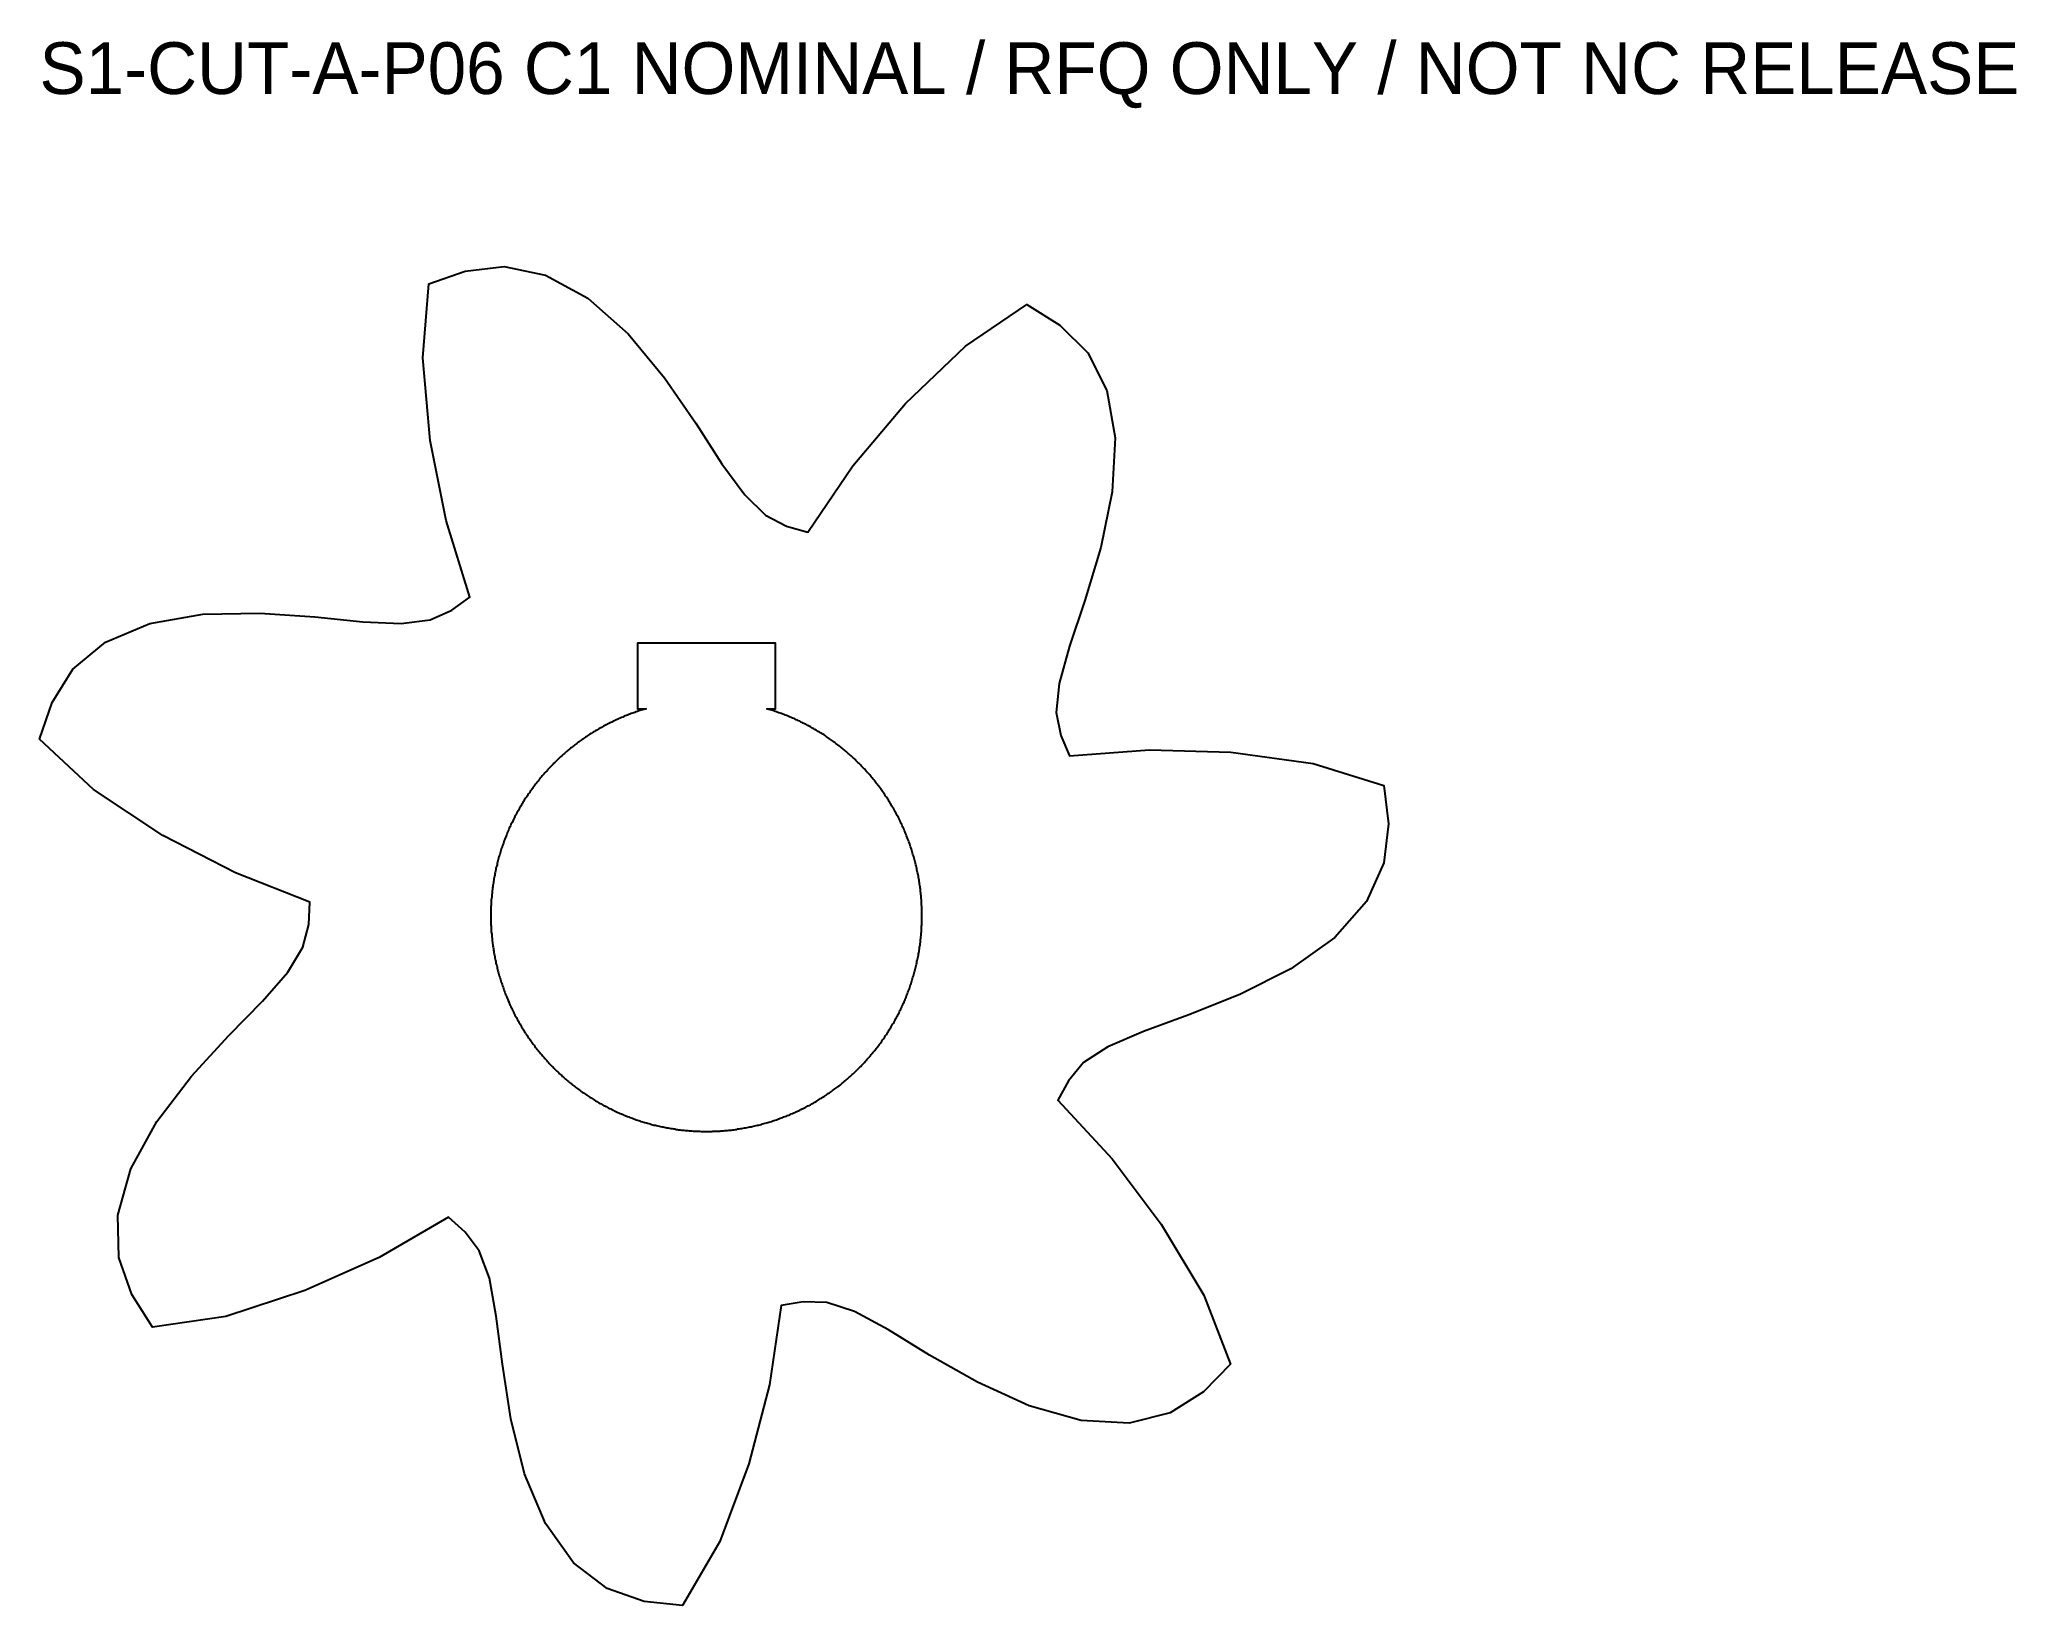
# Model space of a CAD drawing. Header units: millimetres. Extents: x -39 to 76, y -40 to 51.
import ezdxf

# ---------------------------------------------------------------- set-up
doc = ezdxf.new("R2010")
doc.units = ezdxf.units.MM
doc.layers.add('CUT', color=7, linetype='Continuous')
doc.layers.add('INFO', color=7, linetype='Continuous')

msp = doc.modelspace()

# ---------------------------------------------------------------- linework, layer by layer
at = {"layer": 'CUT'}
for points in [[(30.41, 9.48), (35.19, 8.83), (39.28, 7.55), (39.55, 5.32), (39.29, 3.06), (38.27, 0.83), (36.43, -1.26), (33.88, -3.08), (30.94, -4.57), (27.97, -5.75), (25.34, -6.71), (23.28, -7.59), (21.87, -8.51), (20.99, -9.56), (20.37, -10.69), (23.53, -14.09), (26.37, -17.87), (28.85, -22), (30.39, -26), (28.82, -27.6), (26.89, -28.81), (24.51, -29.41), (21.73, -29.26), (18.72, -28.41), (15.72, -27.04), (12.94, -25.46), (10.55, -24), (8.59, -22.93), (6.98, -22.41), (5.62, -22.37), (4.34, -22.59), (3.66, -27.18), (2.47, -31.76), (0.78, -36.27), (-1.38, -39.98), (-3.61, -39.74), (-5.76, -38.99), (-7.71, -37.5), (-9.33, -35.23), (-10.54, -32.35), (-11.34, -29.15), (-11.83, -25.99), (-12.18, -23.21), (-12.58, -21.01), (-13.17, -19.43), (-13.99, -18.34), (-14.95, -17.48), (-18.97, -19.81), (-23.29, -21.73), (-27.87, -23.23), (-32.12, -23.85), (-33.32, -21.95), (-34.07, -19.8), (-34.13, -17.35), (-33.37, -14.67), (-31.87, -11.93), (-29.86, -9.3), (-27.7, -6.95), (-25.74, -4.95), (-24.27, -3.27), (-23.4, -1.82), (-23.06, -0.5), (-22.99, 0.79), (-27.31, 2.48), (-31.51, 4.66), (-35.54, 7.31), (-38.67, 10.24), (-37.94, 12.36), (-36.73, 14.29), (-34.84, 15.86), (-32.27, 16.94), (-29.19, 17.48), (-25.89, 17.54), (-22.71, 17.32), (-19.92, 17.04), (-17.69, 16.94), (-16.01, 17.16), (-14.76, 17.72), (-13.71, 18.47), (-15.09, 22.9), (-16.01, 27.54), (-16.44, 32.34), (-16.1, 36.62), (-13.99, 37.37), (-11.72, 37.63), (-9.32, 37.13), (-6.88, 35.79), (-4.54, 33.72), (-2.43, 31.18), (-0.62, 28.55), (0.9, 26.2), (2.22, 24.39), (3.43, 23.22), (4.65, 22.59), (5.89, 22.23), (8.5, 26.08), (11.55, 29.69), (15.03, 33.02), (18.59, 35.42), (20.5, 34.24), (22.11, 32.63), (23.22, 30.44), (23.7, 27.7), (23.53, 24.57), (22.87, 21.34), (21.94, 18.28), (21.05, 15.63), (20.45, 13.47), (20.29, 11.79), (20.56, 10.45), (21.05, 9.26), (25.69, 9.62)], [(12.5, 0.15), (12.5, 0.23), (12.5, 0.31), (12.49, 0.38), (12.49, 0.46), (12.49, 0.54), (12.48, 0.61), (12.48, 0.69), (12.48, 0.77), (12.47, 0.84), (12.47, 0.92), (12.46, 1), (12.45, 1.07), (12.45, 1.15), (12.44, 1.23), (12.43, 1.3), (12.42, 1.38), (12.42, 1.45), (12.41, 1.53), (12.4, 1.61), (12.39, 1.68), (12.38, 1.76), (12.36, 1.83), (12.35, 1.91), (12.34, 1.99), (12.33, 2.06), (12.32, 2.14), (12.3, 2.21), (12.29, 2.29), (12.27, 2.36), (12.26, 2.44), (12.24, 2.51), (12.23, 2.59), (12.21, 2.66), (12.2, 2.74), (12.18, 2.81), (12.16, 2.89), (12.14, 2.96), (12.13, 3.04), (12.11, 3.11), (12.09, 3.19), (12.07, 3.26), (12.05, 3.33), (12.03, 3.41), (12.01, 3.48), (11.98, 3.56), (11.96, 3.63), (11.94, 3.7), (11.92, 3.78), (11.89, 3.85), (11.87, 3.92), (11.84, 3.99), (11.82, 4.07), (11.79, 4.14), (11.77, 4.21), (11.74, 4.28), (11.72, 4.36), (11.69, 4.43), (11.66, 4.5), (11.63, 4.57), (11.61, 4.64), (11.58, 4.71), (11.55, 4.78), (11.52, 4.85), (11.49, 4.92), (11.46, 5), (11.43, 5.07), (11.4, 5.14), (11.36, 5.21), (11.33, 5.28), (11.3, 5.34), (11.27, 5.41), (11.23, 5.48), (11.2, 5.55), (11.17, 5.62), (11.13, 5.69), (11.1, 5.76), (11.06, 5.82), (11.02, 5.89), (10.99, 5.96), (10.95, 6.03), (10.91, 6.09), (10.88, 6.16), (10.84, 6.23), (10.8, 6.29), (10.76, 6.36), (10.72, 6.43), (10.68, 6.49), (10.64, 6.56), (10.6, 6.62), (10.56, 6.69), (10.52, 6.75), (10.48, 6.82), (10.44, 6.88), (10.39, 6.94), (10.35, 7.01), (10.31, 7.07), (10.26, 7.13), (10.22, 7.2), (10.18, 7.26), (10.13, 7.32), (10.09, 7.38), (10.04, 7.45), (9.99, 7.51), (9.95, 7.57), (9.9, 7.63), (9.85, 7.69), (9.81, 7.75), (9.76, 7.81), (9.71, 7.87), (9.66, 7.93), (9.61, 7.99), (9.56, 8.05), (9.52, 8.11), (9.47, 8.16), (9.41, 8.22), (9.36, 8.28), (9.31, 8.34), (9.26, 8.39), (9.21, 8.45), (9.16, 8.51), (9.11, 8.56), (9.05, 8.62), (9, 8.67), (8.95, 8.73), (8.89, 8.78), (8.84, 8.84), (8.78, 8.89), (8.73, 8.95), (8.67, 9), (8.62, 9.05), (8.56, 9.11), (8.51, 9.16), (8.45, 9.21), (8.39, 9.26), (8.34, 9.31), (8.28, 9.36), (8.22, 9.41), (8.16, 9.47), (8.11, 9.52), (8.05, 9.56), (7.99, 9.61), (7.93, 9.66), (7.87, 9.71), (7.81, 9.76), (7.75, 9.81), (7.69, 9.85), (7.63, 9.9), (7.57, 9.95), (7.51, 9.99), (7.45, 10.04), (7.38, 10.09), (7.32, 10.13), (7.26, 10.18), (7.2, 10.22), (7.13, 10.26), (7.07, 10.31), (7.01, 10.35), (6.94, 10.39), (6.88, 10.44), (6.82, 10.48), (6.75, 10.52), (6.69, 10.56), (6.62, 10.6), (6.56, 10.64), (6.49, 10.68), (6.43, 10.72), (6.36, 10.76), (6.29, 10.8), (6.23, 10.84), (6.16, 10.88), (6.09, 10.91), (6.03, 10.95), (5.96, 10.99), (5.89, 11.02), (5.82, 11.06), (5.76, 11.1), (5.69, 11.13), (5.62, 11.17), (5.55, 11.2), (5.48, 11.23), (5.41, 11.27), (5.34, 11.3), (5.28, 11.33), (5.21, 11.36), (5.14, 11.4), (5.07, 11.43), (5, 11.46), (4.92, 11.49), (4.85, 11.52), (4.78, 11.55), (4.71, 11.58), (4.64, 11.61), (4.57, 11.63), (4.5, 11.66), (4.43, 11.69), (4.36, 11.72), (4.28, 11.74), (4.21, 11.77), (4.14, 11.79), (4.07, 11.82), (3.99, 11.84), (3.92, 11.87), (3.85, 11.89), (3.78, 11.92), (3.7, 11.94), (3.63, 11.96), (3.56, 11.98), (3.5, 12), (4, 12), (4, 15.8), (-4, 15.8), (-4, 12), (-3.5, 12), (-3.56, 11.98), (-3.63, 11.96), (-3.7, 11.94), (-3.78, 11.92), (-3.85, 11.89), (-3.92, 11.87), (-3.99, 11.84), (-4.07, 11.82), (-4.14, 11.79), (-4.21, 11.77), (-4.28, 11.74), (-4.36, 11.72), (-4.43, 11.69), (-4.5, 11.66), (-4.57, 11.63), (-4.64, 11.61), (-4.71, 11.58), (-4.78, 11.55), (-4.85, 11.52), (-4.92, 11.49), (-5, 11.46), (-5.07, 11.43), (-5.14, 11.4), (-5.21, 11.36), (-5.28, 11.33), (-5.34, 11.3), (-5.41, 11.27), (-5.48, 11.23), (-5.55, 11.2), (-5.62, 11.17), (-5.69, 11.13), (-5.76, 11.1), (-5.82, 11.06), (-5.89, 11.02), (-5.96, 10.99), (-6.03, 10.95), (-6.09, 10.91), (-6.16, 10.88), (-6.23, 10.84), (-6.29, 10.8), (-6.36, 10.76), (-6.43, 10.72), (-6.49, 10.68), (-6.56, 10.64), (-6.62, 10.6), (-6.69, 10.56), (-6.75, 10.52), (-6.82, 10.48), (-6.88, 10.44), (-6.94, 10.39), (-7.01, 10.35), (-7.07, 10.31), (-7.13, 10.26), (-7.2, 10.22), (-7.26, 10.18), (-7.32, 10.13), (-7.38, 10.09), (-7.45, 10.04), (-7.51, 9.99), (-7.57, 9.95), (-7.63, 9.9), (-7.69, 9.85), (-7.75, 9.81), (-7.81, 9.76), (-7.87, 9.71), (-7.93, 9.66), (-7.99, 9.61), (-8.05, 9.56), (-8.11, 9.52), (-8.16, 9.47), (-8.22, 9.41), (-8.28, 9.36), (-8.34, 9.31), (-8.39, 9.26), (-8.45, 9.21), (-8.51, 9.16), (-8.56, 9.11), (-8.62, 9.05), (-8.67, 9), (-8.73, 8.95), (-8.78, 8.89), (-8.84, 8.84), (-8.89, 8.78), (-8.95, 8.73), (-9, 8.67), (-9.05, 8.62), (-9.11, 8.56), (-9.16, 8.51), (-9.21, 8.45), (-9.26, 8.39), (-9.31, 8.34), (-9.36, 8.28), (-9.41, 8.22), (-9.47, 8.16), (-9.52, 8.11), (-9.56, 8.05), (-9.61, 7.99), (-9.66, 7.93), (-9.71, 7.87), (-9.76, 7.81), (-9.81, 7.75), (-9.85, 7.69), (-9.9, 7.63), (-9.95, 7.57), (-9.99, 7.51), (-10.04, 7.45), (-10.09, 7.38), (-10.13, 7.32), (-10.18, 7.26), (-10.22, 7.2), (-10.26, 7.13), (-10.31, 7.07), (-10.35, 7.01), (-10.39, 6.94), (-10.44, 6.88), (-10.48, 6.82), (-10.52, 6.75), (-10.56, 6.69), (-10.6, 6.62), (-10.64, 6.56), (-10.68, 6.49), (-10.72, 6.43), (-10.76, 6.36), (-10.8, 6.29), (-10.84, 6.23), (-10.88, 6.16), (-10.91, 6.09), (-10.95, 6.03), (-10.99, 5.96), (-11.02, 5.89), (-11.06, 5.82), (-11.1, 5.76), (-11.13, 5.69), (-11.17, 5.62), (-11.2, 5.55), (-11.23, 5.48), (-11.27, 5.41), (-11.3, 5.34), (-11.33, 5.28), (-11.36, 5.21), (-11.4, 5.14), (-11.43, 5.07), (-11.46, 5), (-11.49, 4.92), (-11.52, 4.85), (-11.55, 4.78), (-11.58, 4.71), (-11.61, 4.64), (-11.63, 4.57), (-11.66, 4.5), (-11.69, 4.43), (-11.72, 4.36), (-11.74, 4.28), (-11.77, 4.21), (-11.79, 4.14), (-11.82, 4.07), (-11.84, 3.99), (-11.87, 3.92), (-11.89, 3.85), (-11.92, 3.78), (-11.94, 3.7), (-11.96, 3.63), (-11.98, 3.56), (-12.01, 3.48), (-12.03, 3.41), (-12.05, 3.33), (-12.07, 3.26), (-12.09, 3.19), (-12.11, 3.11), (-12.13, 3.04), (-12.14, 2.96), (-12.16, 2.89), (-12.18, 2.81), (-12.2, 2.74), (-12.21, 2.66), (-12.23, 2.59), (-12.24, 2.51), (-12.26, 2.44), (-12.27, 2.36), (-12.29, 2.29), (-12.3, 2.21), (-12.32, 2.14), (-12.33, 2.06), (-12.34, 1.99), (-12.35, 1.91), (-12.36, 1.83), (-12.38, 1.76), (-12.39, 1.68), (-12.4, 1.61), (-12.41, 1.53), (-12.42, 1.45), (-12.42, 1.38), (-12.43, 1.3), (-12.44, 1.23), (-12.45, 1.15), (-12.45, 1.07), (-12.46, 1), (-12.47, 0.92), (-12.47, 0.84), (-12.48, 0.77), (-12.48, 0.69), (-12.48, 0.61), (-12.49, 0.54), (-12.49, 0.46), (-12.49, 0.38), (-12.5, 0.31), (-12.5, 0.23), (-12.5, 0.15), (-12.5, 0.08), (-12.5, 0), (-12.5, -0.08), (-12.5, -0.15), (-12.5, -0.23), (-12.5, -0.31), (-12.49, -0.38), (-12.49, -0.46), (-12.49, -0.54), (-12.48, -0.61), (-12.48, -0.69), (-12.48, -0.77), (-12.47, -0.84), (-12.47, -0.92), (-12.46, -1), (-12.45, -1.07), (-12.45, -1.15), (-12.44, -1.23), (-12.43, -1.3), (-12.42, -1.38), (-12.42, -1.45), (-12.41, -1.53), (-12.4, -1.61), (-12.39, -1.68), (-12.38, -1.76), (-12.36, -1.83), (-12.35, -1.91), (-12.34, -1.99), (-12.33, -2.06), (-12.32, -2.14), (-12.3, -2.21), (-12.29, -2.29), (-12.27, -2.36), (-12.26, -2.44), (-12.24, -2.51), (-12.23, -2.59), (-12.21, -2.66), (-12.2, -2.74), (-12.18, -2.81), (-12.16, -2.89), (-12.14, -2.96), (-12.13, -3.04), (-12.11, -3.11), (-12.09, -3.19), (-12.07, -3.26), (-12.05, -3.33), (-12.03, -3.41), (-12.01, -3.48), (-11.98, -3.56), (-11.96, -3.63), (-11.94, -3.7), (-11.92, -3.78), (-11.89, -3.85), (-11.87, -3.92), (-11.84, -3.99), (-11.82, -4.07), (-11.79, -4.14), (-11.77, -4.21), (-11.74, -4.28), (-11.72, -4.36), (-11.69, -4.43), (-11.66, -4.5), (-11.63, -4.57), (-11.61, -4.64), (-11.58, -4.71), (-11.55, -4.78), (-11.52, -4.85), (-11.49, -4.92), (-11.46, -5), (-11.43, -5.07), (-11.4, -5.14), (-11.36, -5.21), (-11.33, -5.28), (-11.3, -5.34), (-11.27, -5.41), (-11.23, -5.48), (-11.2, -5.55), (-11.17, -5.62), (-11.13, -5.69), (-11.1, -5.76), (-11.06, -5.82), (-11.02, -5.89), (-10.99, -5.96), (-10.95, -6.03), (-10.91, -6.09), (-10.88, -6.16), (-10.84, -6.23), (-10.8, -6.29), (-10.76, -6.36), (-10.72, -6.43), (-10.68, -6.49), (-10.64, -6.56), (-10.6, -6.62), (-10.56, -6.69), (-10.52, -6.75), (-10.48, -6.82), (-10.44, -6.88), (-10.39, -6.94), (-10.35, -7.01), (-10.31, -7.07), (-10.26, -7.13), (-10.22, -7.2), (-10.18, -7.26), (-10.13, -7.32), (-10.09, -7.38), (-10.04, -7.45), (-9.99, -7.51), (-9.95, -7.57), (-9.9, -7.63), (-9.85, -7.69), (-9.81, -7.75), (-9.76, -7.81), (-9.71, -7.87), (-9.66, -7.93), (-9.61, -7.99), (-9.56, -8.05), (-9.52, -8.11), (-9.47, -8.16), (-9.41, -8.22), (-9.36, -8.28), (-9.31, -8.34), (-9.26, -8.39), (-9.21, -8.45), (-9.16, -8.51), (-9.11, -8.56), (-9.05, -8.62), (-9, -8.67), (-8.95, -8.73), (-8.89, -8.78), (-8.84, -8.84), (-8.78, -8.89), (-8.73, -8.95), (-8.67, -9), (-8.62, -9.05), (-8.56, -9.11), (-8.51, -9.16), (-8.45, -9.21), (-8.39, -9.26), (-8.34, -9.31), (-8.28, -9.36), (-8.22, -9.41), (-8.16, -9.47), (-8.11, -9.52), (-8.05, -9.56), (-7.99, -9.61), (-7.93, -9.66), (-7.87, -9.71), (-7.81, -9.76), (-7.75, -9.81), (-7.69, -9.85), (-7.63, -9.9), (-7.57, -9.95), (-7.51, -9.99), (-7.45, -10.04), (-7.38, -10.09), (-7.32, -10.13), (-7.26, -10.18), (-7.2, -10.22), (-7.13, -10.26), (-7.07, -10.31), (-7.01, -10.35), (-6.94, -10.39), (-6.88, -10.44), (-6.82, -10.48), (-6.75, -10.52), (-6.69, -10.56), (-6.62, -10.6), (-6.56, -10.64), (-6.49, -10.68), (-6.43, -10.72), (-6.36, -10.76), (-6.29, -10.8), (-6.23, -10.84), (-6.16, -10.88), (-6.09, -10.91), (-6.03, -10.95), (-5.96, -10.99), (-5.89, -11.02), (-5.82, -11.06), (-5.76, -11.1), (-5.69, -11.13), (-5.62, -11.17), (-5.55, -11.2), (-5.48, -11.23), (-5.41, -11.27), (-5.34, -11.3), (-5.28, -11.33), (-5.21, -11.36), (-5.14, -11.4), (-5.07, -11.43), (-5, -11.46), (-4.92, -11.49), (-4.85, -11.52), (-4.78, -11.55), (-4.71, -11.58), (-4.64, -11.61), (-4.57, -11.63), (-4.5, -11.66), (-4.43, -11.69), (-4.36, -11.72), (-4.28, -11.74), (-4.21, -11.77), (-4.14, -11.79), (-4.07, -11.82), (-3.99, -11.84), (-3.92, -11.87), (-3.85, -11.89), (-3.78, -11.92), (-3.7, -11.94), (-3.63, -11.96), (-3.56, -11.98), (-3.48, -12.01), (-3.41, -12.03), (-3.33, -12.05), (-3.26, -12.07), (-3.19, -12.09), (-3.11, -12.11), (-3.04, -12.13), (-2.96, -12.14), (-2.89, -12.16), (-2.81, -12.18), (-2.74, -12.2), (-2.66, -12.21), (-2.59, -12.23), (-2.51, -12.24), (-2.44, -12.26), (-2.36, -12.27), (-2.29, -12.29), (-2.21, -12.3), (-2.14, -12.32), (-2.06, -12.33), (-1.99, -12.34), (-1.91, -12.35), (-1.83, -12.36), (-1.76, -12.38), (-1.68, -12.39), (-1.61, -12.4), (-1.53, -12.41), (-1.45, -12.42), (-1.38, -12.42), (-1.3, -12.43), (-1.23, -12.44), (-1.15, -12.45), (-1.07, -12.45), (-1, -12.46), (-0.92, -12.47), (-0.84, -12.47), (-0.77, -12.48), (-0.69, -12.48), (-0.61, -12.48), (-0.54, -12.49), (-0.46, -12.49), (-0.38, -12.49), (-0.31, -12.5), (-0.23, -12.5), (-0.15, -12.5), (-0.08, -12.5), (0, -12.5), (0.08, -12.5), (0.15, -12.5), (0.23, -12.5), (0.31, -12.5), (0.38, -12.49), (0.46, -12.49), (0.54, -12.49), (0.61, -12.48), (0.69, -12.48), (0.77, -12.48), (0.84, -12.47), (0.92, -12.47), (1, -12.46), (1.07, -12.45), (1.15, -12.45), (1.23, -12.44), (1.3, -12.43), (1.38, -12.42), (1.45, -12.42), (1.53, -12.41), (1.61, -12.4), (1.68, -12.39), (1.76, -12.38), (1.83, -12.36), (1.91, -12.35), (1.99, -12.34), (2.06, -12.33), (2.14, -12.32), (2.21, -12.3), (2.29, -12.29), (2.36, -12.27), (2.44, -12.26), (2.51, -12.24), (2.59, -12.23), (2.66, -12.21), (2.74, -12.2), (2.81, -12.18), (2.89, -12.16), (2.96, -12.14), (3.04, -12.13), (3.11, -12.11), (3.19, -12.09), (3.26, -12.07), (3.33, -12.05), (3.41, -12.03), (3.48, -12.01), (3.56, -11.98), (3.63, -11.96), (3.7, -11.94), (3.78, -11.92), (3.85, -11.89), (3.92, -11.87), (3.99, -11.84), (4.07, -11.82), (4.14, -11.79), (4.21, -11.77), (4.28, -11.74), (4.36, -11.72), (4.43, -11.69), (4.5, -11.66), (4.57, -11.63), (4.64, -11.61), (4.71, -11.58), (4.78, -11.55), (4.85, -11.52), (4.92, -11.49), (5, -11.46), (5.07, -11.43), (5.14, -11.4), (5.21, -11.36), (5.28, -11.33), (5.34, -11.3), (5.41, -11.27), (5.48, -11.23), (5.55, -11.2), (5.62, -11.17), (5.69, -11.13), (5.76, -11.1), (5.82, -11.06), (5.89, -11.02), (5.96, -10.99), (6.03, -10.95), (6.09, -10.91), (6.16, -10.88), (6.23, -10.84), (6.29, -10.8), (6.36, -10.76), (6.43, -10.72), (6.49, -10.68), (6.56, -10.64), (6.62, -10.6), (6.69, -10.56), (6.75, -10.52), (6.82, -10.48), (6.88, -10.44), (6.94, -10.39), (7.01, -10.35), (7.07, -10.31), (7.13, -10.26), (7.2, -10.22), (7.26, -10.18), (7.32, -10.13), (7.38, -10.09), (7.45, -10.04), (7.51, -9.99), (7.57, -9.95), (7.63, -9.9), (7.69, -9.85), (7.75, -9.81), (7.81, -9.76), (7.87, -9.71), (7.93, -9.66), (7.99, -9.61), (8.05, -9.56), (8.11, -9.52), (8.16, -9.47), (8.22, -9.41), (8.28, -9.36), (8.34, -9.31), (8.39, -9.26), (8.45, -9.21), (8.51, -9.16), (8.56, -9.11), (8.62, -9.05), (8.67, -9), (8.73, -8.95), (8.78, -8.89), (8.84, -8.84), (8.89, -8.78), (8.95, -8.73), (9, -8.67), (9.05, -8.62), (9.11, -8.56), (9.16, -8.51), (9.21, -8.45), (9.26, -8.39), (9.31, -8.34), (9.36, -8.28), (9.41, -8.22), (9.47, -8.16), (9.52, -8.11), (9.56, -8.05), (9.61, -7.99), (9.66, -7.93), (9.71, -7.87), (9.76, -7.81), (9.81, -7.75), (9.85, -7.69), (9.9, -7.63), (9.95, -7.57), (9.99, -7.51), (10.04, -7.45), (10.09, -7.38), (10.13, -7.32), (10.18, -7.26), (10.22, -7.2), (10.26, -7.13), (10.31, -7.07), (10.35, -7.01), (10.39, -6.94), (10.44, -6.88), (10.48, -6.82), (10.52, -6.75), (10.56, -6.69), (10.6, -6.62), (10.64, -6.56), (10.68, -6.49), (10.72, -6.43), (10.76, -6.36), (10.8, -6.29), (10.84, -6.23), (10.88, -6.16), (10.91, -6.09), (10.95, -6.03), (10.99, -5.96), (11.02, -5.89), (11.06, -5.82), (11.1, -5.76), (11.13, -5.69), (11.17, -5.62), (11.2, -5.55), (11.23, -5.48), (11.27, -5.41), (11.3, -5.34), (11.33, -5.28), (11.36, -5.21), (11.4, -5.14), (11.43, -5.07), (11.46, -5), (11.49, -4.92), (11.52, -4.85), (11.55, -4.78), (11.58, -4.71), (11.61, -4.64), (11.63, -4.57), (11.66, -4.5), (11.69, -4.43), (11.72, -4.36), (11.74, -4.28), (11.77, -4.21), (11.79, -4.14), (11.82, -4.07), (11.84, -3.99), (11.87, -3.92), (11.89, -3.85), (11.92, -3.78), (11.94, -3.7), (11.96, -3.63), (11.98, -3.56), (12.01, -3.48), (12.03, -3.41), (12.05, -3.33), (12.07, -3.26), (12.09, -3.19), (12.11, -3.11), (12.13, -3.04), (12.14, -2.96), (12.16, -2.89), (12.18, -2.81), (12.2, -2.74), (12.21, -2.66), (12.23, -2.59), (12.24, -2.51), (12.26, -2.44), (12.27, -2.36), (12.29, -2.29), (12.3, -2.21), (12.32, -2.14), (12.33, -2.06), (12.34, -1.99), (12.35, -1.91), (12.36, -1.83), (12.38, -1.76), (12.39, -1.68), (12.4, -1.61), (12.41, -1.53), (12.42, -1.45), (12.42, -1.38), (12.43, -1.3), (12.44, -1.23), (12.45, -1.15), (12.45, -1.07), (12.46, -1), (12.47, -0.92), (12.47, -0.84), (12.48, -0.77), (12.48, -0.69), (12.48, -0.61), (12.49, -0.54), (12.49, -0.46), (12.49, -0.38), (12.5, -0.31), (12.5, -0.23), (12.5, -0.15), (12.5, -0.08), (12.5, 0), (12.5, 0.08)]]:
    msp.add_lwpolyline(points, close=True, dxfattribs=at)

# ---------------------------------------------------------------- texts
at = {"layer": 'INFO'}
msp.add_text('S1-CUT-A-P06 C1 NOMINAL / RFQ ONLY / NOT NC RELEASE', height=3, dxfattribs=at).set_placement((-38.67, 47.63))

doc.saveas('drawing.dxf')
